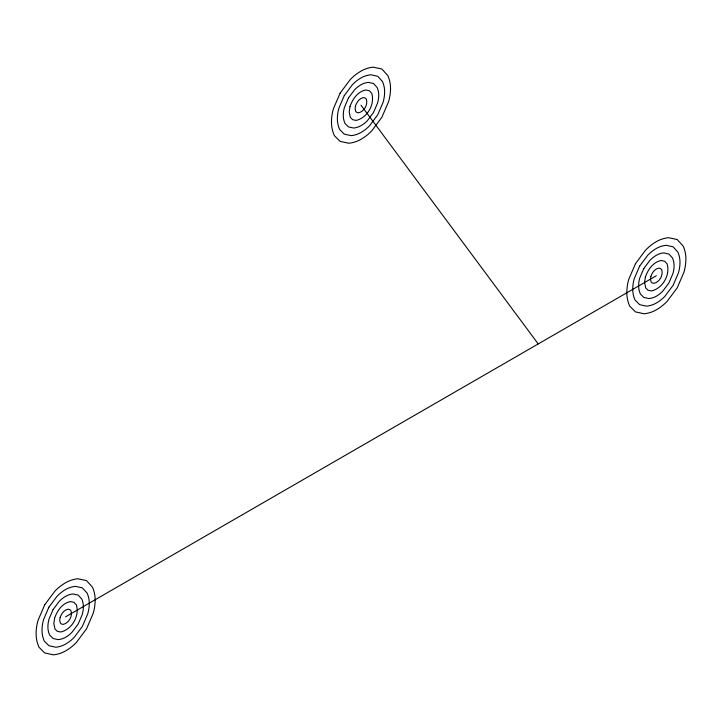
<?xml version="1.0" encoding="UTF-8"?>
<svg xmlns="http://www.w3.org/2000/svg" width="722" height="722" viewBox="0 0 722 722"><rect width="100%" height="100%" fill="white"/><g stroke="black" fill="none" stroke-linecap="round" stroke-linejoin="round"><path stroke-width="1.08" d="M65.639 616.796L656.361 275.732M361 105.204L538.224 343.943M54.61 618.176L53.825 623.609L54.971 628.952L57.282 631.263L60.738 632.012C71.947 629.494 79.79 615.911 76.37 604.946L73.987 602.319L70.53 601.579C62.273 603.032 57.191 610.785 54.61 618.176M60.125 617.481L59.727 620.207L60.305 622.869L61.46 624.025L63.193 624.404C68.798 623.14 72.714 616.353 71 610.866L69.817 609.558L68.085 609.188C63.951 609.909 61.415 613.79 60.125 617.481M349.98 106.594L349.186 112.027L350.332 117.361L352.643 119.681L356.108 120.421C367.317 117.903 375.151 104.329 371.731 93.364L369.357 90.737L365.892 89.988C357.634 91.45 352.553 99.194 349.98 106.594M355.486 105.899L355.089 108.616L355.666 111.287L356.821 112.442L358.554 112.812C364.159 111.558 368.076 104.771 366.361 99.284L365.179 97.975L363.446 97.596C359.321 98.327 356.776 102.199 355.486 105.899M645.342 277.122L644.547 282.555L645.703 287.888L648.013 290.208L651.47 290.948C662.679 288.43 670.521 274.856 667.092 263.891L664.718 261.265L661.262 260.516C652.995 261.978 647.923 269.721 645.342 277.122M650.856 276.427L650.459 279.143L651.027 281.815L652.183 282.97L653.915 283.34C659.52 282.085 663.437 275.299 661.731 269.811L660.54 268.503L658.807 268.124C654.683 268.855 652.137 272.726 650.856 276.427M44.755 604.738L38.076 620.252A47.733 47.733 0 0 0 36.1 633.844A32.364 32.364 0 0 0 38.979 647.183L44.755 652.968L53.401 654.836A30.477 30.477 0 0 0 65.639 650.901A47.733 47.733 0 0 0 76.424 642.39L86.523 628.853L93.192 613.339A47.733 47.733 0 0 0 95.169 599.738A30.477 30.477 0 0 0 92.461 587.176L86.523 580.614L77.868 578.755A30.477 30.477 0 0 0 65.639 582.69A47.733 47.733 0 0 0 54.854 591.201L44.755 604.738M48.925 607.148L43.591 619.557A38.185 38.185 0 0 0 42.011 630.432A25.893 25.893 0 0 0 44.313 641.109L48.925 645.73L55.847 647.228A24.386 24.386 0 0 0 65.639 644.078A38.185 38.185 0 0 0 74.267 637.264L82.344 626.443L87.687 614.025A38.185 38.185 0 0 0 89.266 603.15A24.386 24.386 0 0 0 87.1 593.096L82.344 587.852L75.422 586.363A24.386 24.386 0 0 0 65.639 589.504A38.185 38.185 0 0 0 57.011 596.318L48.925 607.148M53.103 609.558L49.105 618.862A28.636 28.636 0 0 0 47.914 627.021A19.413 19.413 0 0 0 49.637 635.026L53.103 638.501L58.292 639.62A18.285 18.285 0 0 0 65.639 637.255A28.636 28.636 0 0 0 72.11 632.147L78.166 624.025L82.173 614.72A28.636 28.636 0 0 0 83.355 606.561A18.285 18.285 0 0 0 81.73 599.025L78.166 595.09L72.976 593.971A18.285 18.285 0 0 0 65.639 596.327A28.636 28.636 0 0 0 59.168 601.435L53.103 609.558M340.116 93.147L333.438 108.661A47.733 47.733 0 0 0 331.461 122.262A32.364 32.364 0 0 0 334.34 135.601L340.116 141.386L348.762 143.245A30.477 30.477 0 0 0 361 139.31A47.733 47.733 0 0 0 371.785 130.799L381.884 117.262L388.562 101.748A47.733 47.733 0 0 0 390.539 88.156A30.477 30.477 0 0 0 387.822 75.593L381.884 69.032L373.238 67.164A30.477 30.477 0 0 0 361 71.099A47.733 47.733 0 0 0 350.215 79.61L340.116 93.147M344.295 95.557L338.952 107.975A38.185 38.185 0 0 0 337.373 118.85A25.893 25.893 0 0 0 339.674 129.518L344.295 134.148L351.217 135.637A24.386 24.386 0 0 0 361 132.496A38.185 38.185 0 0 0 369.628 125.682L377.705 114.852L383.048 102.443A38.185 38.185 0 0 0 384.627 91.568A24.386 24.386 0 0 0 382.461 81.514L377.705 76.27L370.783 74.772A24.386 24.386 0 0 0 361 77.922A38.185 38.185 0 0 0 352.372 84.736L344.295 95.557M348.464 97.975L344.466 107.28A28.636 28.636 0 0 0 343.275 115.439A19.413 19.413 0 0 0 345.008 123.444L348.464 126.91L353.663 128.029A18.285 18.285 0 0 0 361 125.673A28.636 28.636 0 0 0 367.471 120.565L373.536 112.442L377.534 103.138A28.636 28.636 0 0 0 378.725 94.979A18.285 18.285 0 0 0 377.092 87.434L373.536 83.499L368.337 82.38A18.285 18.285 0 0 0 361 84.745A28.636 28.636 0 0 0 354.529 89.853L348.464 97.975M635.477 263.674L628.808 279.188A47.733 47.733 0 0 0 626.831 292.789A32.364 32.364 0 0 0 629.701 306.128L635.477 311.913L644.132 313.772A30.477 30.477 0 0 0 656.361 309.837A47.733 47.733 0 0 0 667.146 301.327L677.245 287.798L683.924 272.284A47.733 47.733 0 0 0 685.9 258.684A30.477 30.477 0 0 0 683.192 246.121L677.245 239.56L668.599 237.691A30.477 30.477 0 0 0 656.361 241.626A47.733 47.733 0 0 0 645.576 250.146L635.477 263.674M639.656 266.093L634.313 278.502A38.185 38.185 0 0 0 632.734 289.378A25.893 25.893 0 0 0 635.035 300.045L639.656 304.675L646.578 306.164A24.386 24.386 0 0 0 656.361 303.023A38.185 38.185 0 0 0 664.989 296.21L673.075 285.38L678.409 272.97A38.185 38.185 0 0 0 679.989 262.095A24.386 24.386 0 0 0 677.823 252.041L673.075 246.798L666.153 245.299A24.386 24.386 0 0 0 656.361 248.449A38.185 38.185 0 0 0 647.733 255.263L639.656 266.093M643.834 268.503L639.827 277.808A28.636 28.636 0 0 0 638.645 285.966A19.413 19.413 0 0 0 640.369 293.971L643.834 297.437L649.024 298.556A18.285 18.285 0 0 0 656.361 296.2A28.636 28.636 0 0 0 662.832 291.092L668.897 282.97L672.895 273.665A28.636 28.636 0 0 0 674.086 265.506A18.285 18.285 0 0 0 672.462 257.971L668.897 254.027L663.708 252.908A18.285 18.285 0 0 0 656.361 255.272A28.636 28.636 0 0 0 649.89 260.38L643.834 268.503"/></g></svg>
